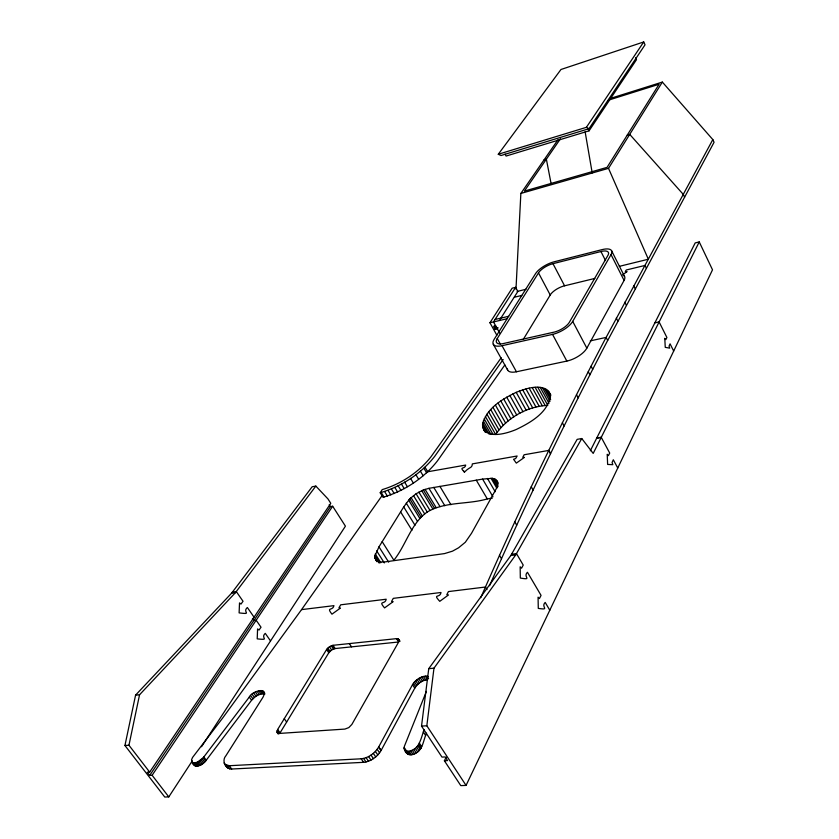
<?xml version="1.0" encoding="UTF-8"?>
<svg xmlns="http://www.w3.org/2000/svg" width="839" height="839" viewBox="0 0 839 839"><rect width="100%" height="100%" fill="white"/><g stroke="black" fill="none" stroke-linecap="round" stroke-linejoin="round"><path stroke-width="1.26" d="M515.985 289.182L520.851 193.452L557.977 139.756M482.509 424.901C485.823 408.593 502.33 399.07 516.195 392.337C525.99 388.384 546.451 381.399 550.384 395.945C547.836 412.851 530.416 422.625 516.342 429.453C506.693 433.511 485.089 440.234 482.509 424.901L487.05 432.788M466.065 785.409L426.831 725.766L433.973 668.19L515.754 554.852L581.773 438.535L593.194 453.417L699.244 241.926L712.51 269.812L466.065 785.409L460.779 785.608L444.387 760.753L446.138 757.239M444.387 760.753L447.554 760.595L445.142 756.935L441.975 757.103L421.524 726.113L428.75 668.662L510.836 555.512L577.148 439.363L581.773 438.535M374.739 556.32L378.976 546.86L403.706 506.934L409.789 498.796L416.092 493.762L423.349 489.955L428.949 488.319L482.603 479.1L492.399 478.314L495.283 479.258L497.454 481.576L497.873 484.187L496.52 488.277L471.528 533.289L465.32 542.256L458.566 547.804L452.473 551.171L444.555 553.583L384.042 562.036L379.27 561.91L376.659 560.714L374.928 558.05L374.739 556.32L378.945 562.906M224.768 764.224L229.225 765.724L361.19 758.802C368.436 758.026 374.96 753.223 378.641 747.046L412.515 684.666C415.221 680.146 420.045 676.821 425.3 676.14L427.544 679.611C422.3 680.282 417.465 683.607 414.781 688.137L381.042 750.569C377.372 756.757 370.859 761.56 363.612 762.326L231.669 769.027C225.313 769.29 221.496 760.48 225.88 755.792L263.006 697.209C268.606 686.742 251.71 690.937 249.309 697.052L203.258 757.722L197.417 762.179L193.945 762.955L192.162 762.326L191.554 759.809L192.561 757.449L222.65 718.048L301.547 609.628L333.953 605.643C332.758 611.243 325.952 606.566 331.95 614.179L340.424 608.065L338.935 607.793L340.707 604.814L386.202 599.224C385.111 605.087 377.854 600.011 384.566 607.908L393.166 601.668L391.582 601.385L393.281 598.354L441.01 592.491C440.024 598.626 432.295 593.152 439.762 601.332L448.498 594.945L446.809 594.673L448.435 591.579L485.435 587.027C522.54 502.372 563.105 419.259 606.073 337.425L607.709 340.456L714.062 142.284L712.825 139.578L662.349 82.075L609.901 98.572M149.667 772.111L128.954 745.242L139.557 694.765L235.423 592.659L315.852 486.096L327.965 498.922L330.786 503.327L149.667 772.111L147.255 772.237L149.709 775.404L152.121 775.278L332.663 506.242L345.427 526.158L201.517 746.731M192.267 760.91L168.786 796.893L164.769 797.05L124.938 745.504L135.582 695.122L231.595 593.173L312.181 486.756L315.852 486.096M424.198 729.636C421.105 737.219 419.982 748.199 410.649 750.832C407.523 752.468 402.647 750.16 404.398 746.259L426.411 691.378M278.244 734.052L277.059 732.395L277.667 729.479L326.591 649.543L329.433 646.722L332.999 645.306L396.48 638.647L397.99 638.783L399.983 641.143M404.398 749.416C405.719 755.31 412.075 756.138 416.228 752.95C423.223 748.902 423.338 739.788 426.548 733.202M480.757 597.704L485.435 587.027L486.977 589.576M489.567 585.727C525.906 502.561 565.643 420.905 607.656 340.466M590.32 450.774L695.195 242.922L699.244 241.926M396.48 638.647L398.651 641.992L335.17 648.547L331.615 649.963L328.783 652.784L279.597 733.643L277.227 730.329M712.825 139.578L606.125 337.414L590.31 340.865M507.312 368.489A16.633 6.964 -28.8 0 0 516.446 371.771L566.849 361.085A17 7.257 -27.9 0 0 586.839 348.154L624.08 280.446A16.109 6.46 -27 0 0 622.842 275.024M502.005 345.71L552.534 334.383A17.137 7.016 -28 0 0 572.712 321.389L611.044 254.626A16.235 6.24 -27.1 0 0 602.098 249.613L554.076 261.82A15.878 6.009 -27.9 0 0 535.597 273.577L494.192 339.271A16.77 6.733 -28.8 0 0 502.005 345.71L516.446 371.771M497.254 338.537L496.908 339.145A13.046 5.233 -28.8 0 0 502.498 343.738L554.694 331.992A13.33 5.454 -28 0 0 569.104 322.721L608.212 254.899A12.627 4.856 -27.1 0 0 601.825 251.301L552.093 263.907A12.354 4.677 -27.9 0 0 538.879 272.318L497.254 338.537L500.432 344.252M492.346 498.114L487.291 498.911C467.9 504.679 445.142 501.323 427.24 512.021C410.869 523.463 406.024 545.245 393.89 560.19L382.175 541.648M523.368 339.26L550.594 294.405A12.27 4.824 -27.8 0 1 563.693 286.026L594.799 278.443M520.851 193.452L608.516 168.345L662.349 82.075M499.95 319.617L517.852 291.458L515.628 287.347L512.147 288.207L489.945 322.763L496.824 335.181M495.818 326.119L493.678 326.612L495.22 329.402L496.594 327.231M515.628 287.347L493.5 321.924L499.666 333.083M504.847 364.944L437.476 460.831C423.915 478.282 404.167 491.13 383.014 497.275L380.203 492.755L382.227 489.609C401.178 483.904 418.829 472.315 431.057 456.689L501.177 357.802M537.83 387.293L547.794 405.394C527.385 406.307 507.196 417.623 495.66 434.476L485.393 416.543M505.078 154.124L506.085 156.054L589.062 130.832L636.507 59.653L635.616 57.744M588.988 128.703L645.044 44.792L643.723 41.95L560.976 69.49L498.282 154.261L501.009 155.519L588.988 128.703L586.388 127.329L498.282 154.261M149.709 775.404L330.461 506.62L332.663 506.242M586.388 127.329L643.723 41.95M560.431 138.781L524.354 191.103L607.058 167.37L659.087 84.257L608.369 100.187M381.902 495.859L301.547 609.628M503.148 359.522L434.759 456.29C421.147 473.731 401.367 486.568 380.203 492.755M191.68 761.665C194.04 769.478 202.44 765.325 205.681 760.963L251.595 700.25C254.878 696.632 259.765 692.878 264.925 694L262.659 690.78M623.062 274.405C632.187 268.197 622.318 274.846 626.324 269.98L644.992 265.439L646.439 268.365M544.071 159.861L546.367 159.179L551.265 184.486M627.257 135.11L629.711 134.376L683.282 194.396L684.614 197.196M517.118 291.458L525.948 289.287M619.318 266.351L648.337 259.23L608.516 168.345M514.422 297.226L521.764 295.433M495.052 319.502L508.602 316.303M489.945 322.763L506.997 318.747M498.198 327.881L495.786 328.437L494.255 325.647M495.22 329.402L497.359 328.898M654.84 322.847L659.108 321.914L666.911 337.519L665.799 339.627L664.782 338.316L665.254 347.346L669.711 348.143L669.05 346.108L670.078 343.833L673.675 351.038M596.644 438.094L601.217 437.287L609.722 453.091L608.39 455.64L607.226 454.308L607.625 464.439L612.816 464.68L612.082 462.478L613.309 459.762L617.766 468.026M596.686 438.168L601.248 437.36M427.649 471.78L465.687 465.068C464.974 469.798 458.377 466.012 464.502 472.116C469.882 466.337 472.084 468.508 472.347 463.894L517.149 455.997L515.639 458.555L513.573 459.3L516.321 463.128L524.396 457.402L522.781 457.307L524.102 454.769L548.769 450.417L550.562 453.626L548.748 450.417M232.445 592.051L236.273 591.526L243.027 601.269L240.992 604.08L239.514 602.895L239.115 612.889C252.896 614.557 241.894 612.218 247.369 607.53L254.06 617.189M511.538 554.275L516.467 553.604L523.232 565.098L521.543 568.202L520.159 566.828L520.327 578.071C532.985 580.148 522.529 576.98 527.458 572.282L541.061 595.396L539.435 598.532L538.072 597.2L538.281 608.401C550.573 610.194 540.431 607.111 545.203 602.433L549.797 610.236M231.595 593.173L235.423 592.659M510.836 555.512L515.754 554.852M135.582 695.122L139.557 694.765M428.75 668.662L433.973 668.19M124.938 745.504L128.954 745.242M421.524 726.113L426.831 725.766M425.3 676.14L428.236 676.465M277.059 732.395L279.282 733.433L344.913 729.081L348.814 727.591L351.877 724.424L398.598 642.108L398.892 639.475M152.121 775.278L168.786 796.893M192.079 761.623L195.351 765.997M198.675 761.56L201.098 764.79M197.417 762.179L199.85 765.42M196.19 762.641L198.623 765.871M195.026 762.903L197.459 766.133M193.945 762.955L196.378 766.196M203.258 757.722L205.681 760.963M202.241 758.844L204.664 762.085M201.119 759.872L203.541 763.102M199.913 760.784L202.346 764.014M203.825 756.967L206.247 760.207M229.225 765.724L231.669 769.027M227.338 765.619L229.781 768.912M225.848 765.105L228.292 768.398M224.107 763.018L227.212 767.507M194.585 765.556L193.903 764.046M249.309 697.052L251.595 700.25M253.756 693.098L256.031 696.297M277.667 729.479L280.027 732.793M252.151 694.262L254.437 697.461M276.985 731.105L278.758 733.59M250.651 695.594L252.938 698.793M258.706 690.791L260.981 694M257.08 691.336L259.356 694.535M255.413 692.112L257.688 695.311M284.264 718.698L286.602 722.001M263.436 691.242L264.579 692.846M261.642 690.528L263.918 693.738M260.247 690.518L262.523 693.727M270.536 640.944L265.281 633.372C259.954 638.049 270.661 640.314 257.216 638.857L257.583 628.904L259.031 630.058L261.023 627.226L256.168 620.231L253.871 620.503L252.466 618.479M361.19 758.802L363.612 762.326M366.087 757.69L368.51 761.214M363.591 758.456L366.024 761.98M371.016 755.1L373.428 758.624M368.583 756.558L371.006 760.082M375.39 751.419L377.802 754.943M373.313 753.37L375.725 756.904M378.693 746.951L381.095 750.475L378.641 747.046M377.193 749.29L379.595 752.814M327.818 648.023L330 651.263M327.147 648.757L329.328 651.997M326.591 649.543L328.783 652.784M332.129 645.474L334.31 648.715M331.227 645.768L333.408 649.019M329.433 646.722L331.615 649.963M409.023 751.199L411.435 754.785M407.712 751.272L410.114 754.859M404.136 747.444L408.981 754.691M404.136 748.503L406.8 752.992M405.636 750.737L408.037 754.313M332.999 645.306L335.17 648.547M415.295 748.325L417.696 751.922M413.826 749.363L416.228 752.95M412.264 750.213L414.665 753.8M410.649 750.832L413.05 754.418M418.682 744.476L421.063 748.063M418.556 744.665L420.947 748.252M417.77 745.85L420.161 749.437M349.349 643.597L351.52 646.859M416.626 747.15L419.028 750.737M419.311 743.05L421.692 746.647M423.296 731.923L425.656 735.499M412.515 684.666L414.781 688.137M415.724 680.712L417.99 684.173M414.476 681.96L416.731 685.432M413.396 683.292L415.651 686.753M420.213 677.65L422.468 681.121M418.63 678.531L420.884 682.002M417.13 679.559L419.385 683.019M426.894 676.15L428.572 678.761M423.496 676.444L425.74 679.905M397.99 638.783L399.616 641.29M397.308 638.636L398.934 641.143M421.849 676.947L424.094 680.419M329.213 504.669L330.461 506.62M375.253 553.95L380.833 562.717M374.886 555.208L379.784 562.885M374.928 558.05L377.026 561.354M375.568 559.519L376.973 561.721M376.669 550.887L384.314 562.927M378.976 546.86L388.677 562.161M384.598 491.57L387.408 496.101M381.231 492.535L384.042 497.055M388.006 490.385L390.817 494.916M400.602 511.905L411.959 530.248M394.802 487.449L397.602 491.99M403.706 506.934L415.001 525.245M391.414 489.001L394.215 493.531M409.789 498.796L420.989 517.055M408.593 500.086L419.804 518.355M398.137 485.771L400.927 490.312M406.254 503.096L417.507 521.376M413.48 495.608L424.649 513.856M404.587 482.121L407.376 486.672M411.047 497.59L422.237 515.849M401.388 483.988L404.178 488.539M410.512 478.356L413.281 482.907M418.85 492.105L429.977 510.374M416.092 493.762L427.24 512.021M415.84 474.622L418.598 479.174M423.349 489.955L434.455 508.245M421.702 490.658L432.809 508.937M420.381 471.151L423.139 475.703M428.949 488.319L440.045 506.641M425.079 489.347L436.175 507.647M424.995 467.208L427.743 471.759M423.884 468.246L426.632 472.797M433.742 487.365L444.827 505.739M439.877 486.305L450.942 504.732M499.478 555.334L501.481 558.701M463.453 470.574L464.334 472.074M476.269 480.149L487.291 498.911M482.603 479.1L492.965 496.803M492.399 478.314L497.579 487.207M491.004 478.22L496.824 488.225M514.779 521.837L516.709 525.151M487.438 478.429L495.199 491.738M496.583 480.275L497.884 482.509M495.283 479.258L497.873 483.715M493.573 478.545L498.104 486.337M482.614 426.652L485.854 432.295M483.023 428.257L484.973 431.645M483.746 429.694L485.047 431.949M484.166 418.818L493.175 434.529M483.285 420.979L491.025 434.455M482.729 423.003L489.2 434.256M486.924 414.214L497.17 432.127M490.752 409.61L500.946 427.502M488.728 411.897L498.932 429.799M531.234 486.777L533.101 490.039M495.44 405.164L505.581 423.045M492.996 407.355L503.159 425.247M500.82 400.979L510.909 418.86M498.051 403.035L508.172 420.905M506.714 397.162L516.772 415.053M503.715 399.018L513.783 416.899M509.808 395.421L519.844 413.323M516.195 392.337L526.2 410.271M512.975 393.806L523.001 411.729M522.707 389.894L532.681 407.859M519.446 391.037L529.44 408.981M493.29 344.263L507.689 370.135M525.948 388.939L535.922 406.936M535.167 387.356L545.119 405.436M532.272 387.649L542.235 405.698M529.178 388.184L539.141 406.202M540.274 387.45L549 403.318M548.727 391.352L550.835 395.001M547.573 390.177L550.699 395.882M546.147 389.191L550.51 397.172M544.448 388.405L550.678 399.784M562.371 422.804L564.112 425.971M542.487 387.828L549.965 401.451M576.498 394.708L578.176 397.833M552.534 334.383L566.849 361.085M538.502 272.885L550.216 294.971M588.265 371.698L589.911 374.792M572.712 321.389L586.839 348.154M591.076 366.213L592.712 369.296M552.974 263.666L564.574 285.795M616.308 318.117L617.85 321.127M600.934 251.511L605.527 260.572M624.814 302.218L626.334 305.197M611.558 250.672L624.52 276.398M611.044 254.626L624.08 280.446M633.749 285.805L635.238 288.773M588.066 128.818L589.062 130.832M585.129 131.828L592.198 172.897"/></g></svg>
